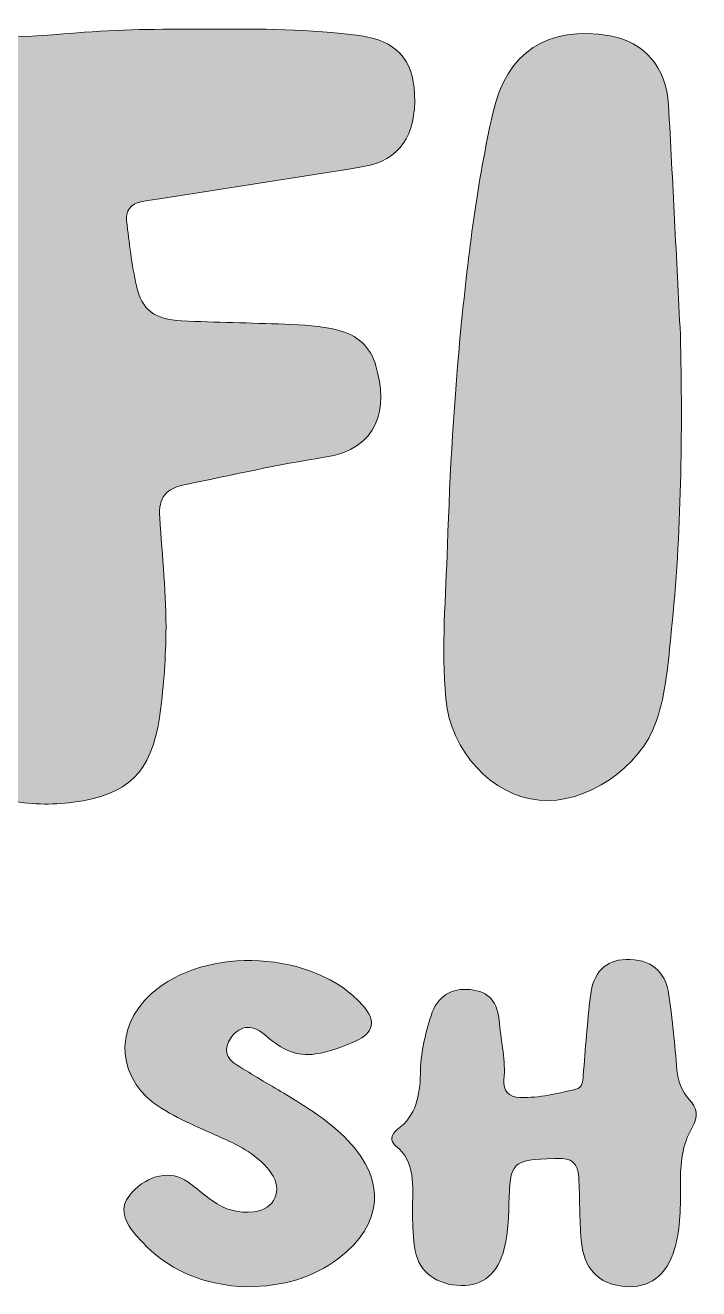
# Model space of a CAD drawing. Extents: x 430 to 1548, y -1476 to -604.
# Drawn here: x 756 to 877.7, y -976.9 to -748.6 of the extents above; entities that cross this region are included whole.
import ezdxf

# ---------------------------------------------------------------- set-up
doc = ezdxf.new("R2010")
doc.units = 0
doc.header["$MEASUREMENT"] = 0
doc.layers.add('katman 1', color=7, linetype='Continuous')

# ---------------------------------------------------------------- blocks, each defined once
blk = doc.blocks.new('block 2')
at = {"layer": 'katman 1', "true_color": 0xffffff}
h = blk.add_hatch(color=7, dxfattribs=at)
h.dxf.hatch_style = 2
edge = h.paths.add_edge_path()
edge.add_spline(control_points=[(874.37, -804.55), (874.79, -822.49), (874.57, -840.4), (872.73, -858.27), (872.18, -863.7), (871.79, -869.17), (870.02, -874.41), (867.2, -882.77), (857.28, -889.48), (848.86, -888.67), (840.42, -887.87), (832.86, -879.81), (832, -870.33), (831.16, -861.09), (832.01, -851.85), (832.3, -842.62), (832.73, -829.32), (833.49, -816.05), (834.8, -802.81), (836.06, -789.94), (837.66, -777.12), (840.49, -764.5), (842.96, -753.44), (850.42, -748.63), (861.61, -750.53), (867.79, -751.58), (871.83, -756.2), (872.22, -763.02), (873, -776.86), (873.66, -790.71), (874.37, -804.55)], knot_values=[0, 0, 0, 0, 1, 1, 1, 2, 2, 2, 3, 3, 3, 4, 4, 4, 5, 5, 5, 6, 6, 6, 7, 7, 7, 8, 8, 8, 9, 9, 9, 10, 10, 10, 10], degree=3, periodic=1)
h = blk.add_hatch(color=7, dxfattribs=at)
h.dxf.hatch_style = 2
edge = h.paths.add_edge_path()
edge.add_spline(control_points=[(789.36, -749.33), (798.41, -749.32), (807.46, -749.26), (816.46, -750.5), (822.93, -751.39), (826.11, -754.73), (826.37, -761.07), (826.68, -768.49), (823.62, -773.08), (817.14, -774.17), (804.88, -776.23), (792.57, -778.06), (780.28, -779.99), (779.17, -780.17), (778.04, -780.32), (776.93, -780.54), (775.04, -780.9), (774.11, -782.2), (774.33, -783.99), (774.8, -787.92), (775.28, -791.86), (776.12, -795.71), (777.08, -800.07), (779.36, -801.78), (784.28, -802.03), (790.49, -802.34), (796.72, -802.41), (802.93, -802.65), (806.13, -802.78), (809.34, -802.96), (812.47, -803.71), (815.97, -804.56), (818.4, -806.77), (819.37, -810.15), (821.58, -817.87), (820, -825.16), (810.04, -826.7), (801.67, -827.99), (793.4, -829.93), (785.09, -831.59), (781.37, -832.33), (780.1, -833.8), (780.33, -837.66), (780.76, -844.63), (781.57, -851.56), (781.45, -858.56), (781.37, -863.66), (781.01, -868.74), (780.27, -873.78), (778.82, -883.6), (774.61, -887.71), (764.69, -889.03), (760.74, -889.56), (756.77, -889.45), (752.86, -888.66), (745.63, -887.2), (741.2, -882.46), (740.16, -874.97), (738.76, -864.84), (739, -854.65), (739.37, -844.47), (739.42, -842.96), (739.45, -841.45), (739.5, -839.94), (739.58, -837.68), (738.51, -836.29), (736.45, -835.37), (727.3, -831.3), (724.16, -820.94), (729.4, -812.3), (730.71, -810.13), (732.5, -808.51), (734.88, -807.6), (739.64, -805.77), (741.78, -802.32), (741.4, -797.25), (741.2, -794.68), (741.71, -792.19), (742.19, -789.68), (742.85, -786.2), (741.55, -784.07), (738.22, -782.88), (737.6, -782.66), (736.96, -782.48), (736.32, -782.32), (730.53, -780.95), (727.46, -777.59), (726.53, -771.75), (725.92, -767.95), (726.27, -764.24), (727.15, -760.54), (728.3, -755.69), (731.32, -752.78), (736.28, -752.18), (746.39, -750.96), (756.59, -750.78), (766.73, -749.91), (774.26, -749.27), (781.81, -749.38), (789.36, -749.33)], knot_values=[0, 0, 0, 0, 1, 1, 1, 2, 2, 2, 3, 3, 3, 4, 4, 4, 5, 5, 5, 6, 6, 6, 7, 7, 7, 8, 8, 8, 9, 9, 9, 10, 10, 10, 11, 11, 11, 12, 12, 12, 13, 13, 13, 14, 14, 14, 15, 15, 15, 16, 16, 16, 17, 17, 17, 18, 18, 18, 19, 19, 19, 20, 20, 20, 21, 21, 21, 22, 22, 22, 23, 23, 23, 24, 24, 24, 25, 25, 25, 26, 26, 26, 27, 27, 27, 28, 28, 28, 29, 29, 29, 30, 30, 30, 31, 31, 31, 32, 32, 32, 33, 33, 33, 33], degree=3, periodic=1)
h = blk.add_hatch(color=7, dxfattribs=at)
h.dxf.hatch_style = 2
edge = h.paths.add_edge_path()
edge.add_spline(control_points=[(796.05, -976.57), (788.62, -976.36), (781.5, -973.75), (776.1, -967.32), (773.38, -964.08), (773.17, -961.87), (775.28, -959.57), (778.26, -956.3), (782.33, -955.48), (785.38, -957.61), (786.92, -958.68), (788.3, -959.99), (789.84, -961.07), (792.08, -962.64), (794.59, -963.35), (797.33, -963.04), (801.1, -962.61), (802.68, -959.1), (800.47, -956.02), (798.41, -953.17), (795.48, -951.46), (792.37, -950.04), (788.44, -948.24), (784.41, -946.65), (780.71, -944.38), (772.62, -939.43), (771.77, -930.05), (778.81, -923.64), (788.56, -914.79), (808.4, -915.88), (817.04, -925.75), (819.45, -928.51), (819.03, -930.69), (815.71, -932.17), (813.39, -933.21), (811, -934.13), (808.47, -934.51), (805.04, -935.03), (802.29, -933.68), (799.76, -931.4), (797.14, -929.04), (794.91, -929.22), (793.23, -931.53), (791.72, -933.61), (792.31, -935.27), (794.29, -936.52), (797.08, -938.28), (799.93, -939.93), (802.76, -941.62), (806.88, -944.1), (810.97, -946.63), (814.33, -950.14), (821.29, -957.42), (820.65, -965.37), (812.66, -971.43), (807.98, -974.98), (802.64, -976.51), (796.05, -976.57)], knot_values=[0, 0, 0, 0, 1, 1, 1, 2, 2, 2, 3, 3, 3, 4, 4, 4, 5, 5, 5, 6, 6, 6, 7, 7, 7, 8, 8, 8, 9, 9, 9, 10, 10, 10, 11, 11, 11, 12, 12, 12, 13, 13, 13, 14, 14, 14, 15, 15, 15, 16, 16, 16, 17, 17, 17, 18, 18, 18, 19, 19, 19, 19], degree=3, periodic=1)
h = blk.add_hatch(color=7, dxfattribs=at)
h.dxf.hatch_style = 2
edge = h.paths.add_edge_path()
edge.add_spline(control_points=[(825.96, -963.22), (826.04, -958.07), (826.59, -954.03), (822.92, -951.08), (821.9, -950.26), (822.1, -949.03), (823.24, -948.17), (826.63, -945.65), (827.34, -941.97), (827.4, -938.12), (827.45, -934.48), (828.26, -931), (829.33, -927.59), (830.43, -924.09), (833, -922.51), (836.43, -922.88), (839.8, -923.24), (841.38, -924.99), (841.71, -929.04), (841.98, -932.4), (842.84, -935.72), (842.51, -939.15), (842.31, -941.15), (843.28, -942.3), (845.46, -942.37), (848.9, -942.48), (852.18, -941.64), (855.48, -940.88), (856.72, -940.59), (856.74, -939.48), (856.83, -938.39), (857.21, -933.6), (857.58, -928.8), (858.12, -924.02), (858.59, -919.76), (860.84, -917.55), (864.51, -917.44), (868.94, -917.3), (871.65, -919.41), (872.3, -923.87), (872.94, -928.34), (873.34, -932.85), (873.76, -937.35), (873.95, -939.39), (874.5, -941.18), (875.96, -942.71), (877.4, -944.22), (877.68, -945.84), (876.5, -947.82), (874.66, -950.9), (874.35, -954.39), (874.38, -957.92), (874.4, -961.88), (874.43, -965.86), (873.33, -969.71), (871.96, -974.54), (868.71, -976.93), (864.27, -976.52), (859.56, -976.09), (856.84, -973.27), (856.45, -968.08), (856.17, -964.32), (856.18, -960.54), (856.03, -956.78), (855.93, -954.33), (854.63, -953.19), (852.18, -953.39), (851.99, -953.4), (851.8, -953.39), (851.62, -953.39), (843.97, -953.61), (843.56, -954.04), (843.39, -961.65), (843.33, -964.67), (843.17, -967.69), (842.28, -970.6), (841.03, -974.68), (838.1, -976.65), (833.99, -976.31), (829.74, -975.96), (826.86, -973.46), (826.32, -969.35), (826, -966.93), (826.02, -964.46), (825.96, -963.22)], knot_values=[0, 0, 0, 0, 1, 1, 1, 2, 2, 2, 3, 3, 3, 4, 4, 4, 5, 5, 5, 6, 6, 6, 7, 7, 7, 8, 8, 8, 9, 9, 9, 10, 10, 10, 11, 11, 11, 12, 12, 12, 13, 13, 13, 14, 14, 14, 15, 15, 15, 16, 16, 16, 17, 17, 17, 18, 18, 18, 19, 19, 19, 20, 20, 20, 21, 21, 21, 22, 22, 22, 23, 23, 23, 24, 24, 24, 25, 25, 25, 26, 26, 26, 27, 27, 27, 28, 28, 28, 28], degree=3, periodic=1)
at = {"layer": 'katman 1', "lineweight": 0}
for points, knots in [([(874.37, -804.55), (874.79, -822.49), (874.57, -840.4), (872.73, -858.27), (872.18, -863.7), (871.79, -869.17), (870.02, -874.41), (867.2, -882.77), (857.28, -889.48), (848.86, -888.67), (840.42, -887.87), (832.86, -879.81), (832, -870.33), (831.16, -861.09), (832.01, -851.85), (832.3, -842.62), (832.73, -829.32), (833.49, -816.05), (834.8, -802.81), (836.06, -789.94), (837.66, -777.12), (840.49, -764.5), (842.96, -753.44), (850.42, -748.63), (861.61, -750.53), (867.79, -751.58), (871.83, -756.2), (872.22, -763.02), (873, -776.86), (873.66, -790.71), (874.37, -804.55)], [0, 0, 0, 0, 1, 1, 1, 2, 2, 2, 3, 3, 3, 4, 4, 4, 5, 5, 5, 6, 6, 6, 7, 7, 7, 8, 8, 8, 9, 9, 9, 10, 10, 10, 10]), ([(789.36, -749.33), (798.41, -749.32), (807.46, -749.26), (816.46, -750.5), (822.93, -751.39), (826.11, -754.73), (826.37, -761.07), (826.68, -768.49), (823.62, -773.08), (817.14, -774.17), (804.88, -776.23), (792.57, -778.06), (780.28, -779.99), (779.17, -780.17), (778.04, -780.32), (776.93, -780.54), (775.04, -780.9), (774.11, -782.2), (774.33, -783.99), (774.8, -787.92), (775.28, -791.86), (776.12, -795.71), (777.08, -800.07), (779.36, -801.78), (784.28, -802.03), (790.49, -802.34), (796.72, -802.41), (802.93, -802.65), (806.13, -802.78), (809.34, -802.96), (812.47, -803.71), (815.97, -804.56), (818.4, -806.77), (819.37, -810.15), (821.58, -817.87), (820, -825.16), (810.04, -826.7), (801.67, -827.99), (793.4, -829.93), (785.09, -831.59), (781.37, -832.33), (780.1, -833.8), (780.33, -837.66), (780.76, -844.63), (781.57, -851.56), (781.45, -858.56), (781.37, -863.66), (781.01, -868.74), (780.27, -873.78), (778.82, -883.6), (774.61, -887.71), (764.69, -889.03), (760.74, -889.56), (756.77, -889.45), (752.86, -888.66), (745.63, -887.2), (741.2, -882.46), (740.16, -874.97), (738.76, -864.84), (739, -854.65), (739.37, -844.47), (739.42, -842.96), (739.45, -841.45), (739.5, -839.94), (739.58, -837.68), (738.51, -836.29), (736.45, -835.37), (727.3, -831.3), (724.16, -820.94), (729.4, -812.3), (730.71, -810.13), (732.5, -808.51), (734.88, -807.6), (739.64, -805.77), (741.78, -802.32), (741.4, -797.25), (741.2, -794.68), (741.71, -792.19), (742.19, -789.68), (742.85, -786.2), (741.55, -784.07), (738.22, -782.88), (737.6, -782.66), (736.96, -782.48), (736.32, -782.32), (730.53, -780.95), (727.46, -777.59), (726.53, -771.75), (725.92, -767.95), (726.27, -764.24), (727.15, -760.54), (728.3, -755.69), (731.32, -752.78), (736.28, -752.18), (746.39, -750.96), (756.59, -750.78), (766.73, -749.91), (774.26, -749.27), (781.81, -749.38), (789.36, -749.33)], [0, 0, 0, 0, 1, 1, 1, 2, 2, 2, 3, 3, 3, 4, 4, 4, 5, 5, 5, 6, 6, 6, 7, 7, 7, 8, 8, 8, 9, 9, 9, 10, 10, 10, 11, 11, 11, 12, 12, 12, 13, 13, 13, 14, 14, 14, 15, 15, 15, 16, 16, 16, 17, 17, 17, 18, 18, 18, 19, 19, 19, 20, 20, 20, 21, 21, 21, 22, 22, 22, 23, 23, 23, 24, 24, 24, 25, 25, 25, 26, 26, 26, 27, 27, 27, 28, 28, 28, 29, 29, 29, 30, 30, 30, 31, 31, 31, 32, 32, 32, 33, 33, 33, 33]), ([(796.05, -976.57), (788.62, -976.36), (781.5, -973.75), (776.1, -967.32), (773.38, -964.08), (773.17, -961.87), (775.28, -959.57), (778.26, -956.3), (782.33, -955.48), (785.38, -957.61), (786.92, -958.68), (788.3, -959.99), (789.84, -961.07), (792.08, -962.64), (794.59, -963.35), (797.33, -963.04), (801.1, -962.61), (802.68, -959.1), (800.47, -956.02), (798.41, -953.17), (795.48, -951.46), (792.37, -950.04), (788.44, -948.24), (784.41, -946.65), (780.71, -944.38), (772.62, -939.43), (771.77, -930.05), (778.81, -923.64), (788.56, -914.79), (808.4, -915.88), (817.04, -925.75), (819.45, -928.51), (819.03, -930.69), (815.71, -932.17), (813.39, -933.21), (811, -934.13), (808.47, -934.51), (805.04, -935.03), (802.29, -933.68), (799.76, -931.4), (797.14, -929.04), (794.91, -929.22), (793.23, -931.53), (791.72, -933.61), (792.31, -935.27), (794.29, -936.52), (797.08, -938.28), (799.93, -939.93), (802.76, -941.62), (806.88, -944.1), (810.97, -946.63), (814.33, -950.14), (821.29, -957.42), (820.65, -965.37), (812.66, -971.43), (807.98, -974.98), (802.64, -976.51), (796.05, -976.57)], [0, 0, 0, 0, 1, 1, 1, 2, 2, 2, 3, 3, 3, 4, 4, 4, 5, 5, 5, 6, 6, 6, 7, 7, 7, 8, 8, 8, 9, 9, 9, 10, 10, 10, 11, 11, 11, 12, 12, 12, 13, 13, 13, 14, 14, 14, 15, 15, 15, 16, 16, 16, 17, 17, 17, 18, 18, 18, 19, 19, 19, 19]), ([(825.96, -963.22), (826.04, -958.07), (826.59, -954.03), (822.92, -951.08), (821.9, -950.26), (822.1, -949.03), (823.24, -948.17), (826.63, -945.65), (827.34, -941.97), (827.4, -938.12), (827.45, -934.48), (828.26, -931), (829.33, -927.59), (830.43, -924.09), (833, -922.51), (836.43, -922.88), (839.8, -923.24), (841.38, -924.99), (841.71, -929.04), (841.98, -932.4), (842.84, -935.72), (842.51, -939.15), (842.31, -941.15), (843.28, -942.3), (845.46, -942.37), (848.9, -942.48), (852.18, -941.64), (855.48, -940.88), (856.72, -940.59), (856.74, -939.48), (856.83, -938.39), (857.21, -933.6), (857.58, -928.8), (858.12, -924.02), (858.59, -919.76), (860.84, -917.55), (864.51, -917.44), (868.94, -917.3), (871.65, -919.41), (872.3, -923.87), (872.94, -928.34), (873.34, -932.85), (873.76, -937.35), (873.95, -939.39), (874.5, -941.18), (875.96, -942.71), (877.4, -944.22), (877.68, -945.84), (876.5, -947.82), (874.66, -950.9), (874.35, -954.39), (874.38, -957.92), (874.4, -961.88), (874.43, -965.86), (873.33, -969.71), (871.96, -974.54), (868.71, -976.93), (864.27, -976.52), (859.56, -976.09), (856.84, -973.27), (856.45, -968.08), (856.17, -964.32), (856.18, -960.54), (856.03, -956.78), (855.93, -954.33), (854.63, -953.19), (852.18, -953.39), (851.99, -953.4), (851.8, -953.39), (851.62, -953.39), (843.97, -953.61), (843.56, -954.04), (843.39, -961.65), (843.33, -964.67), (843.17, -967.69), (842.28, -970.6), (841.03, -974.68), (838.1, -976.65), (833.99, -976.31), (829.74, -975.96), (826.86, -973.46), (826.32, -969.35), (826, -966.93), (826.02, -964.46), (825.96, -963.22)], [0, 0, 0, 0, 1, 1, 1, 2, 2, 2, 3, 3, 3, 4, 4, 4, 5, 5, 5, 6, 6, 6, 7, 7, 7, 8, 8, 8, 9, 9, 9, 10, 10, 10, 11, 11, 11, 12, 12, 12, 13, 13, 13, 14, 14, 14, 15, 15, 15, 16, 16, 16, 17, 17, 17, 18, 18, 18, 19, 19, 19, 20, 20, 20, 21, 21, 21, 22, 22, 22, 23, 23, 23, 24, 24, 24, 25, 25, 25, 26, 26, 26, 27, 27, 27, 28, 28, 28, 28])]:
    blk.add_open_spline(points, degree=3, knots=knots, dxfattribs=at)

msp = doc.modelspace()

# ---------------------------------------------------------------- block references
at = {"layer": 'katman 1'}
msp.add_blockref('block 2', (0, 0), dxfattribs=at)

doc.saveas('drawing.dxf')
